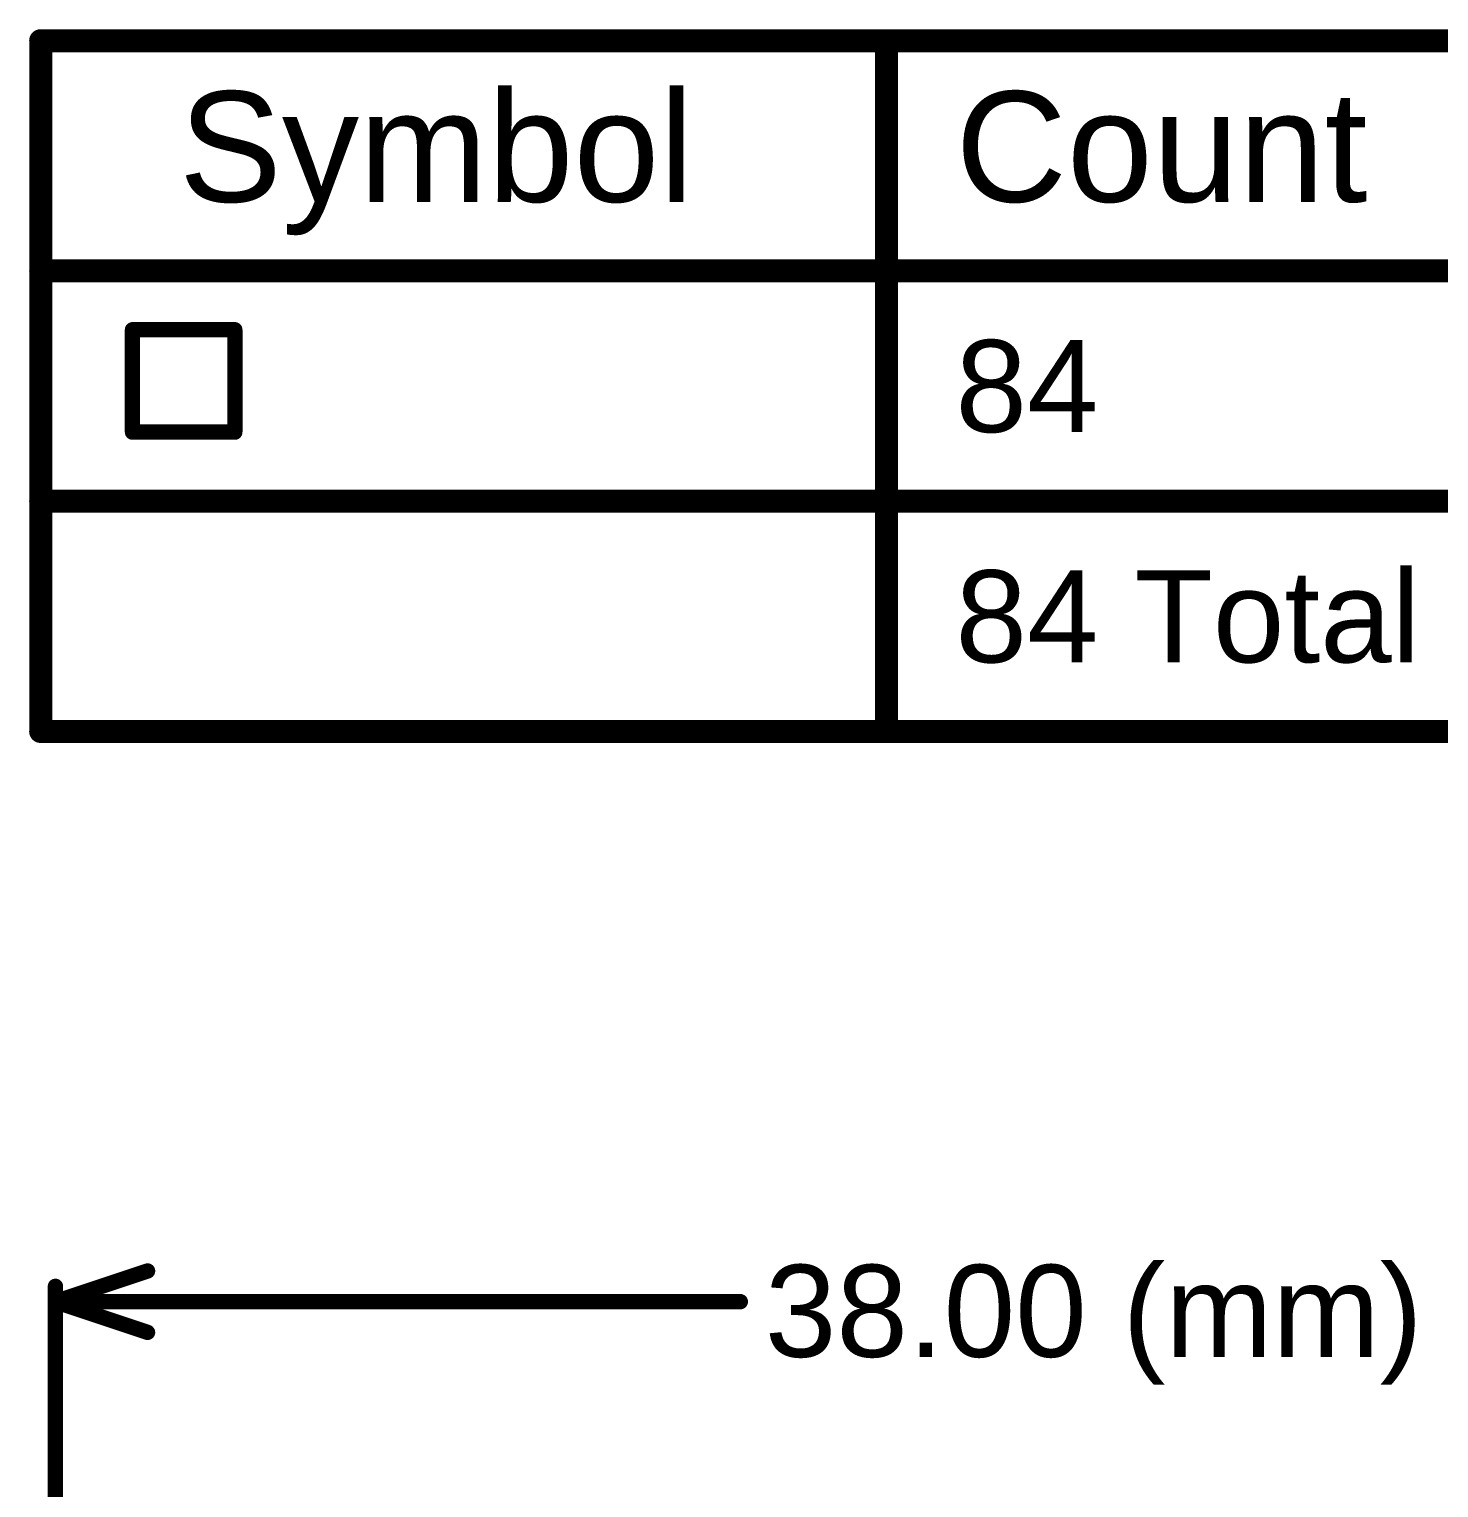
# Model space of a CAD drawing. Header units: inches. Extents: x 92 to 372, y 57 to 122.
# Drawn here: x 106.05 to 129.37, y 97.45 to 121.59 of the extents above; entities that cross this region are included whole.
import ezdxf

# ---------------------------------------------------------------- set-up
doc = ezdxf.new("R2010")
doc.units = ezdxf.units.IN
doc.layers.add('Dimension', color=6, linetype='Continuous')
doc.layers.add('Drill Drawing', color=1, linetype='Continuous')
doc.styles.add('Arial', font='', dxfattribs={"height": 0.2})
doc.styles.get('Arial').set_extended_font_data('Arial')

msp = doc.modelspace()

# ---------------------------------------------------------------- linework, layer by layer
at = {"layer": 'Dimension', "const_width": 0.254}
for points in [[(106.48, 100.533), (108.004, 101.041)], [(106.48, 85.169), (106.48, 100.787)], [(106.48, 100.533), (117.811, 100.533)], [(106.48, 100.533), (108.004, 100.025)]]:
    msp.add_lwpolyline(points, dxfattribs=at)
at = {"layer": 'Dimension', "const_width": 0.127}
for points in [[(107.94, 101.041, 1), (108.067, 101.041, 1)], [(106.416, 100.787, 1), (106.543, 100.787, 1)], [(106.416, 100.533, 1), (106.543, 100.533, 1)], [(106.416, 100.533, 1), (106.543, 100.533, 1)], [(106.416, 100.533, 1), (106.543, 100.533, 1)], [(117.748, 100.533, 1), (117.875, 100.533, 1)], [(107.94, 100.025, 1), (108.067, 100.025, 1)]]:
    msp.add_lwpolyline(points, format="xyb", close=True, dxfattribs=at)
at = {"layer": 'Drill Drawing'}
for points, const_width in [([(106.236, 121.399), (371.694, 121.399)], 0.381), ([(106.236, 109.969), (106.236, 121.399)], 0.381), ([(120.228, 109.969), (120.228, 121.399)], 0.381), ([(106.236, 117.589), (371.694, 117.589)], 0.381), ([(107.754, 116.616), (109.448, 116.616)], 0.254), ([(107.754, 114.922), (107.754, 116.616)], 0.254), ([(109.448, 114.922), (109.448, 116.616)], 0.254), ([(107.754, 114.922), (109.448, 114.922)], 0.254), ([(106.236, 113.779), (371.694, 113.779)], 0.381), ([(106.236, 109.969), (371.694, 109.969)], 0.381)]:
    msp.add_lwpolyline(points, dxfattribs=dict(at, const_width=const_width))
for points, const_width in [([(106.14, 121.399, 1), (106.331, 121.399, 1)], 0.191), ([(106.14, 121.399, 1), (106.331, 121.399, 1)], 0.191), ([(120.132, 121.399, 1), (120.323, 121.399, 1)], 0.191), ([(106.14, 117.589, 1), (106.331, 117.589, 1)], 0.191), ([(107.691, 116.616, 1), (107.818, 116.616, 1)], 0.127), ([(107.691, 116.616, 1), (107.818, 116.616, 1)], 0.127), ([(109.384, 116.616, 1), (109.511, 116.616, 1)], 0.127), ([(109.384, 116.616, 1), (109.511, 116.616, 1)], 0.127), ([(107.691, 114.922, 1), (107.818, 114.922, 1)], 0.127), ([(107.691, 114.922, 1), (107.818, 114.922, 1)], 0.127), ([(109.384, 114.922, 1), (109.511, 114.922, 1)], 0.127), ([(109.384, 114.922, 1), (109.511, 114.922, 1)], 0.127), ([(106.14, 113.779, 1), (106.331, 113.779, 1)], 0.191), ([(106.14, 109.969, 1), (106.331, 109.969, 1)], 0.191), ([(106.14, 109.969, 1), (106.331, 109.969, 1)], 0.191), ([(120.132, 109.969, 1), (120.323, 109.969, 1)], 0.191)]:
    msp.add_lwpolyline(points, format="xyb", close=True, dxfattribs=dict(at, const_width=const_width))

# ---------------------------------------------------------------- texts
at = {"layer": 'Dimension', "style": 'Arial'}
msp.add_text('38.00 (mm)', height=1.524, dxfattribs=at).set_placement((118.217, 99.619))
at = {"layer": 'Drill Drawing', "style": 'Arial'}
for s, height, p in [('Symbol', 1.8288, (108.522, 118.732)), ('Count', 1.8288, (121.371, 118.732)), ('84', 1.524, (121.371, 114.922)), ('84 Total', 1.524, (121.371, 111.112))]:
    msp.add_text(s, height=height, dxfattribs=at).set_placement(p)

doc.saveas('drawing.dxf')
